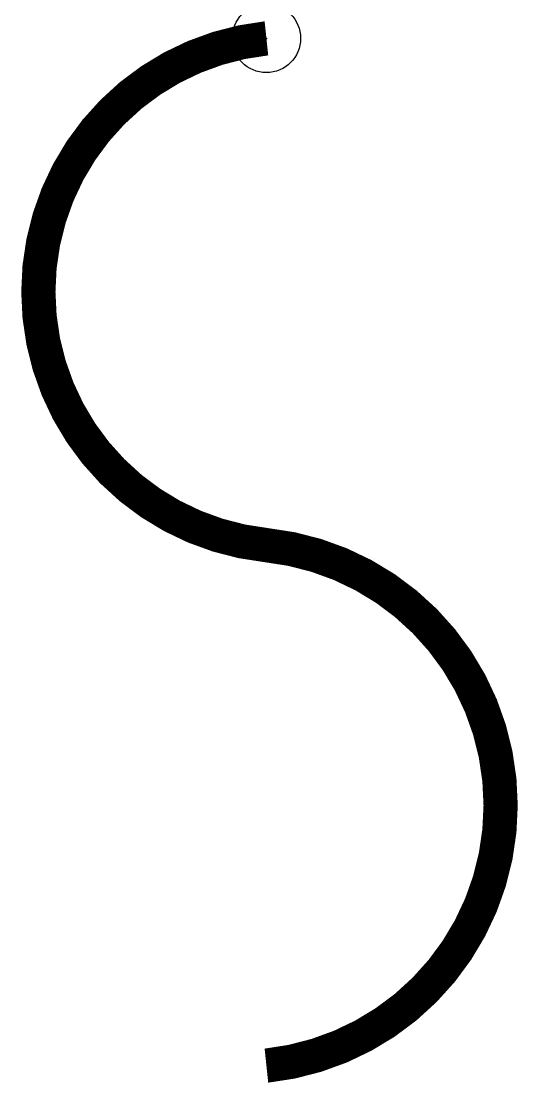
# Model space of a CAD drawing. Extents: x 376.4 to 383.7, y 193.5 to 209.
import ezdxf

# ---------------------------------------------------------------- set-up
doc = ezdxf.new("R2010")
doc.units = 0
doc.header["$LTSCALE"] = 10
doc.header["$MEASUREMENT"] = 0
doc.header["$PDMODE"] = 32
doc.header["$PDSIZE"] = 1
doc.layers.get('0').update_dxf_attribs({"linetype": 'CONTINUOUS'})
doc.layers.add('C', color=7, linetype='CONTINUOUS')

msp = doc.modelspace()

# ---------------------------------------------------------------- linework, layer by layer
at = {"const_width": 0.5}
for points in [[(380, 208.75, 0.9), (380, 201.35)], [(380, 193.75, 0.9), (380, 201.35)]]:
    msp.add_lwpolyline(points, format="xyb", dxfattribs=at)
at = {"layer": 'C', "color": 1}
msp.add_point((380, 208.75), dxfattribs=at)
at = {"layer": 'C', "color": 2}
msp.add_point((380, 208.75), dxfattribs=at)

doc.saveas('drawing.dxf')
